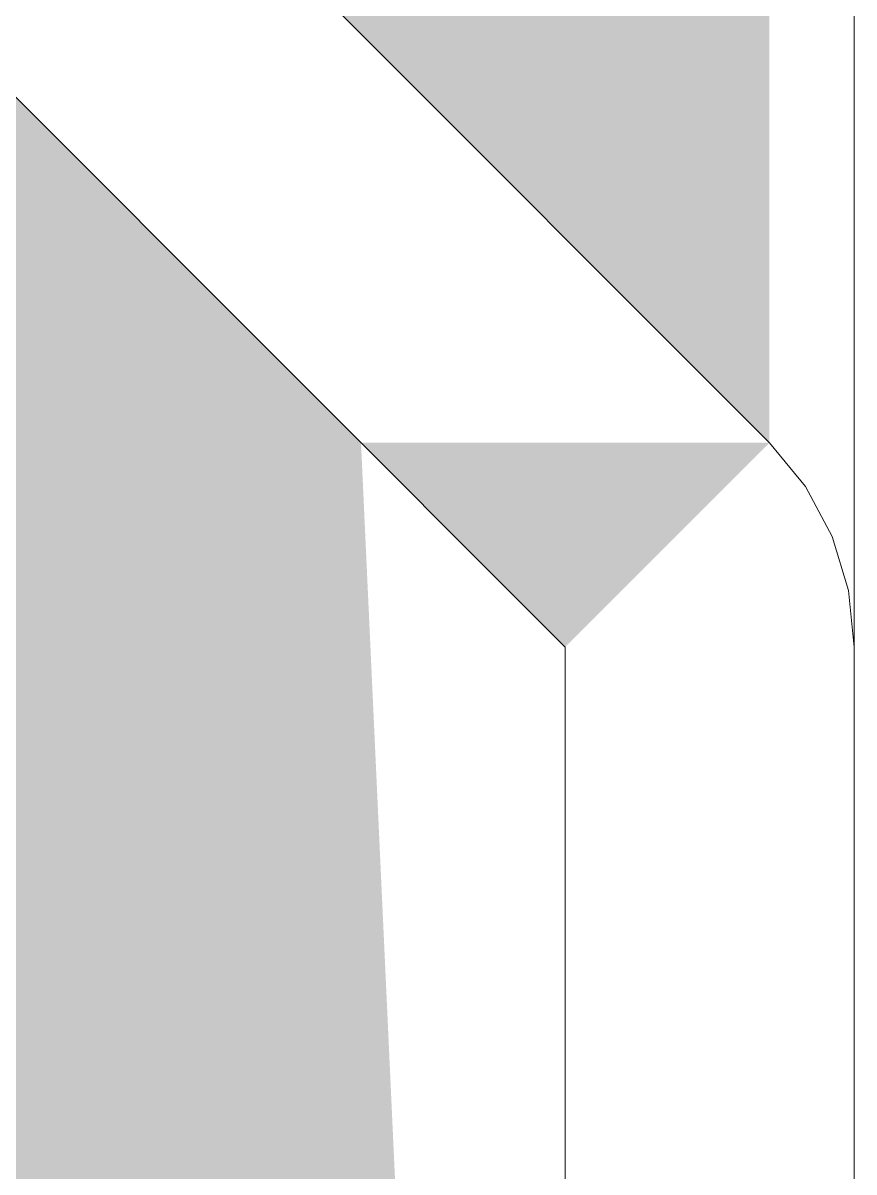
# Model space of a CAD drawing. Header units: metres. Extents: x -5 to 264, y -2 to 18.
# Drawn here: x 12.7828 to 12.78711, y 13.59437 to 13.60033 of the extents above; entities that cross this region are included whole.
import ezdxf

# ---------------------------------------------------------------- set-up
doc = ezdxf.new("R2010")
doc.units = ezdxf.units.M
doc.layers.add('S-BEAM', color=7, linetype='Continuous', lineweight=5)
doc.layers.add('S-BEAM-3', color=7, linetype='Continuous', lineweight=15)
doc.layers.add('S-BEAM-1', color=7, linetype='Continuous', lineweight=5, true_color=0xe9e9e9)
doc.layers.add('S-BEAM-2', color=7, linetype='Continuous', lineweight=5, true_color=0xaeaeae)

# ---------------------------------------------------------------- blocks, each defined once
blk = doc.blocks.new('MK_JOIST_R01 - MK_JOIST_36_-V61-CORTE A_A')
at = {"layer": 'S-BEAM-1'}
for points in [[(12.7866748, 13.5981554), (12.7866748, 13.6049758), (12.7564876, 13.6283441), (12.7698111, 13.61502)], [(12.7856141, 13.5752017), (12.7845535, 13.5981554), (12.7769813, 13.605728), (12.7769813, 13.5752017)]]:
    blk.add_hatch(color=256, dxfattribs=at).paths.add_polyline_path(points)
at = {"layer": 'S-BEAM-2'}
h = blk.add_hatch(color=256, dxfattribs=at)
h.paths.add_polyline_path([(12.755397, 12.1014673), (12.755397, 12.102967), (12.7229852, 12.1014673)])
h.paths.add_polyline_path([(12.7856141, 12.1331496), (12.7871141, 12.1331496), (12.7856141, 12.1550382)])
h.paths.add_polyline_path([(12.6434976, 12.1019213), (12.6434976, 12.1040423), (12.6143859, 12.1310286)])
h.paths.add_polyline_path([(12.7229552, 12.102967), (12.7229852, 12.102967), (12.7214852, 12.1580348), (12.6770148, 12.156535), (12.6785148, 12.156535), (12.7214852, 12.156535), (12.7214852, 12.102967)])
h.paths.add_polyline_path([(12.6770148, 13.6272833), (12.6770148, 13.6287834), (12.644573, 13.6272833)])
h.paths.add_polyline_path([(12.6785148, 13.5722046), (12.7229852, 13.5737046), (12.7214852, 13.5737046), (12.6785148, 13.5737046), (12.6770148, 13.5722046)])
h.paths.add_polyline_path([(12.6133252, 13.5752017), (12.6143859, 13.5752017), (12.6128859, 13.5752017)])
h.paths.add_polyline_path([(12.7866748, 13.5752017), (12.7871141, 13.5752017), (12.7856141, 13.5752017)])
h.paths.add_polyline_path([(12.7856141, 13.5970947), (12.7866748, 13.5981554), (12.7845535, 13.5981554)])
at = {"layer": 'S-BEAM'}
blk.add_line((12.7871141, 13.5970947), (12.7871141, 13.6032675), dxfattribs=at)
at = {"layer": 'S-BEAM-3'}
for p, q in [((12.7866748, 13.5981554), (12.7564876, 13.6283441)), ((12.755427, 13.6272833), (12.7856141, 13.5970947)), ((12.7856141, 13.5970947), (12.7856141, 13.5752017)), ((12.7871141, 13.5752017), (12.7871141, 13.5970947))]:
    blk.add_line(p, q, dxfattribs=at)
at = {"layer": 'S-BEAM-3', "flags": 128}
blk.add_lwpolyline([(12.7871141, 13.5970947), (12.7870853, 13.5973874), (12.7869999, 13.5976688), (12.7868613, 13.5979281), (12.7866748, 13.5981554)], dxfattribs=at)

msp = doc.modelspace()

# ---------------------------------------------------------------- block references
at = {"layer": 'S-BEAM'}
msp.add_blockref('MK_JOIST_R01 - MK_JOIST_36_-V61-CORTE A_A', (0, 0), dxfattribs=at)

doc.saveas('drawing.dxf')
